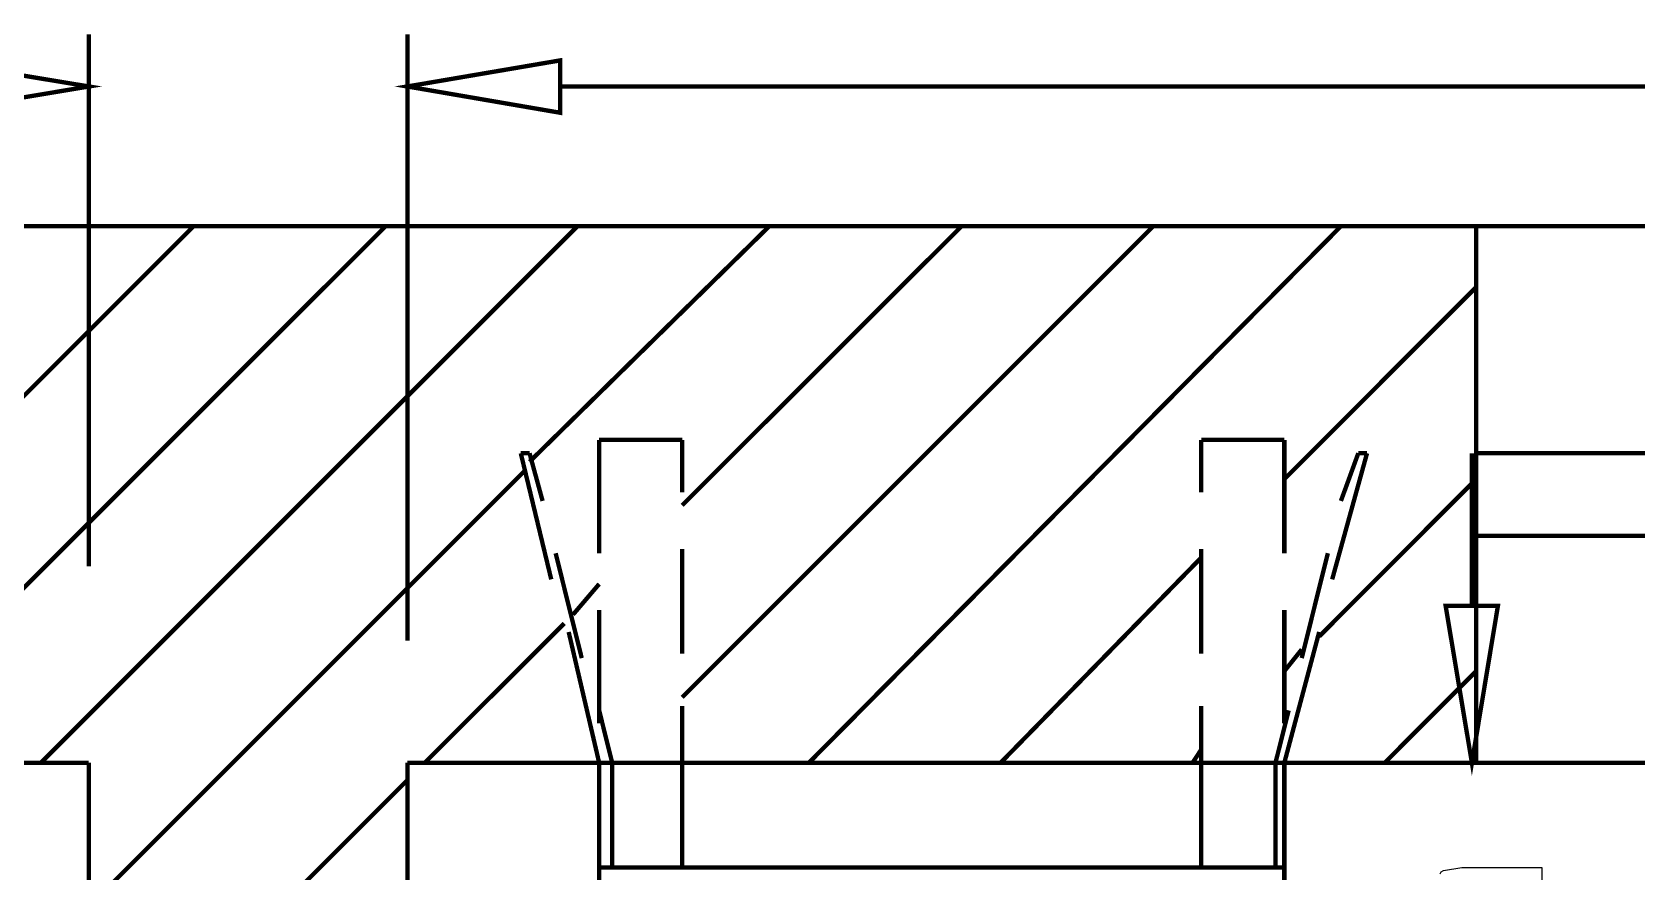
# Model space of a CAD drawing. Header units: metres. Extents: x 3290 to 4536, y 1562 to 1983.
# Drawn here: x 4146.43 to 4156.12, y 1731.9 to 1736.96 of the extents above; entities that cross this region are included whole.
import ezdxf

# ---------------------------------------------------------------- set-up
doc = ezdxf.new("R2010")
doc.units = ezdxf.units.M
for name, color, linetype in [('C00-00-00-BLACK', 7, 'Continuous'), ('C00-00-FF', 5, 'Continuous'), ('C00-7E-FF', 150, 'Continuous'), ('CFF-7E-00', 30, 'Continuous')]:
    doc.layers.add(name, color=color, linetype=linetype)

msp = doc.modelspace()

# ---------------------------------------------------------------- linework, layer by layer
at = {"layer": 'C00-00-00-BLACK', "const_width": 0.0263}
for points in [[(4121.6155, 1735.7917), (4177.7226, 1735.7917)], [(4144.1635, 1732.5539), (4147.4039, 1735.7917)], [(4145.3224, 1732.5539), (4148.5629, 1735.7917)], [(4146.4822, 1732.5539), (4149.7217, 1735.7917)], [(4149.4325, 1734.3707), (4150.8797, 1735.7917)], [(4150.3543, 1734.1079), (4152.0406, 1735.7917)], [(4150.3543, 1732.9489), (4153.1983, 1735.7917)], [(4151.1188, 1732.5539), (4154.3312, 1735.7917)], [(4155.1473, 1732.5539), (4155.1473, 1735.7917)], [(4153.9896, 1734.2651), (4155.1473, 1735.4241)], [(4149.8528, 1733.8185), (4149.8528, 1734.5023)], [(4149.8528, 1734.5023), (4150.3543, 1734.5023)], [(4150.3543, 1734.1862), (4150.3543, 1734.5023)], [(4153.4877, 1734.1862), (4153.4877, 1734.5023)], [(4153.4877, 1734.5023), (4153.9896, 1734.5023)], [(4153.9896, 1733.8185), (4153.9896, 1734.5023)], [(4149.5635, 1733.6607), (4149.3795, 1734.4222)], [(4149.4325, 1734.4222), (4149.3795, 1734.4222)], [(4149.5112, 1734.134), (4149.4325, 1734.4222)], [(4154.2784, 1733.6607), (4154.4889, 1734.4222)], [(4154.3312, 1734.134), (4154.4362, 1734.4222)], [(4154.4362, 1734.4222), (4154.4889, 1734.4222)], [(4155.1473, 1734.4222), (4168.0564, 1734.4222)], [(4146.7716, 1731.6856), (4149.406, 1734.3185)], [(4154.2001, 1733.3166), (4155.1473, 1734.2651)], [(4155.1473, 1733.9235), (4168.0564, 1733.9235)], [(4149.7476, 1733.1856), (4149.59, 1733.8185)], [(4150.3543, 1733.2117), (4150.3543, 1733.8446)], [(4152.2766, 1732.5539), (4153.4877, 1733.7918)], [(4153.4877, 1733.2117), (4153.4877, 1733.8446)], [(4154.0945, 1733.1856), (4154.2523, 1733.8185)], [(4149.6952, 1733.4483), (4149.8528, 1733.6328)], [(4149.8528, 1732.7912), (4149.8528, 1733.475)], [(4153.9896, 1732.7912), (4153.9896, 1733.475)], [(4148.7999, 1732.5539), (4149.6422, 1733.3955)], [(4149.8528, 1732.5539), (4149.6687, 1733.3434)], [(4153.9896, 1732.5539), (4154.2001, 1733.3434)], [(4153.9896, 1733.1067), (4154.0945, 1733.2378)], [(4154.5952, 1732.5539), (4155.1473, 1733.1067)], [(4150.3543, 1732.5539), (4150.3543, 1732.8962)], [(4153.4877, 1732.5539), (4153.4877, 1732.8962)], [(4149.9314, 1732.5539), (4149.8528, 1732.8701)], [(4153.9362, 1732.5539), (4154.0157, 1732.8701)], [(4153.4356, 1732.5539), (4153.4877, 1732.6334)], [(4124.8542, 1732.5539), (4146.7716, 1732.5539)], [(4146.7716, 1722.8131), (4146.7716, 1732.5539)], [(4148.6947, 1722.7864), (4148.6947, 1732.5539)], [(4148.6947, 1732.5539), (4174.483, 1732.5539)], [(4149.8528, 1732.5539), (4149.8528, 1726.2621)], [(4149.9314, 1732.5539), (4149.9314, 1731.9216)], [(4150.3543, 1732.5539), (4150.3543, 1731.9216)], [(4153.4877, 1732.5539), (4153.4877, 1731.9216)], [(4153.9362, 1732.5539), (4153.9362, 1731.9216)], [(4153.9896, 1732.5539), (4153.9896, 1726.2621)], [(4146.7716, 1730.5266), (4148.6947, 1732.4496)], [(4149.8528, 1731.9216), (4153.9896, 1731.9216)]]:
    msp.add_lwpolyline(points, dxfattribs=at)
at = {"layer": 'C00-00-FF', "const_width": 0.0263}
msp.add_lwpolyline([(4154.384, 1732.5539), (4155.2529, 1732.5539)], dxfattribs=at)
at = {"layer": 'C00-7E-FF', "const_width": 0.0263}
for points in [[(4146.7716, 1733.7396), (4146.7716, 1736.9501)], [(4146.7716, 1733.7396), (4146.7716, 1736.9501)], [(4148.6947, 1733.2912), (4148.6947, 1736.9501)], [(4148.6947, 1733.2912), (4148.6947, 1736.9501)], [(4149.6166, 1736.6352), (4150.5649, 1736.6352)], [(4149.6166, 1736.6352), (4159.4944, 1736.6352)], [(4155.1219, 1733.5005), (4155.1219, 1734.4222)], [(4154.4362, 1732.5539), (4155.4386, 1732.5539)]]:
    msp.add_lwpolyline(points, dxfattribs=at)
for points in [[(4145.823, 1736.7924), (4145.823, 1736.4768), (4146.7716, 1736.6352), (4145.823, 1736.7924)], [(4145.823, 1736.7924), (4145.823, 1736.4768), (4146.7716, 1736.6352), (4145.823, 1736.7924)], [(4149.6166, 1736.7924), (4149.6166, 1736.4768), (4148.6947, 1736.6352), (4149.6166, 1736.7924)], [(4149.6166, 1736.7924), (4149.6166, 1736.4768), (4148.6947, 1736.6352), (4149.6166, 1736.7924)], [(4154.9635, 1733.5005), (4155.279, 1733.5005), (4155.1219, 1732.5539), (4154.9635, 1733.5005)]]:
    msp.add_lwpolyline(points, close=True, dxfattribs=at)
at = {"layer": 'C00-7E-FF'}
for points in [[(4145.823, 1736.7924), (4145.823, 1736.4768), (4146.7716, 1736.6352), (4145.823, 1736.7924)], [(4145.823, 1736.7924), (4145.823, 1736.4768), (4146.7716, 1736.6352), (4145.823, 1736.7924)], [(4149.6166, 1736.7924), (4149.6166, 1736.4768), (4148.6947, 1736.6352), (4149.6166, 1736.7924)], [(4149.6166, 1736.7924), (4149.6166, 1736.4768), (4148.6947, 1736.6352), (4149.6166, 1736.7924)], [(4154.9635, 1733.5005), (4155.279, 1733.5005), (4155.1219, 1732.5539), (4154.9635, 1733.5005)]]:
    msp.add_lwpolyline(points, close=True, dxfattribs=at)
at = {"layer": 'CFF-7E-00'}
msp.add_lwpolyline([(4154.9312, 1731.8831), (4154.9374, 1731.8962), (4154.9504, 1731.903), (4155.0604, 1731.9216), (4155.097, 1731.9216), (4155.5436, 1731.9216), (4155.5436, 1731.8167)], dxfattribs=at)

doc.saveas('drawing.dxf')
